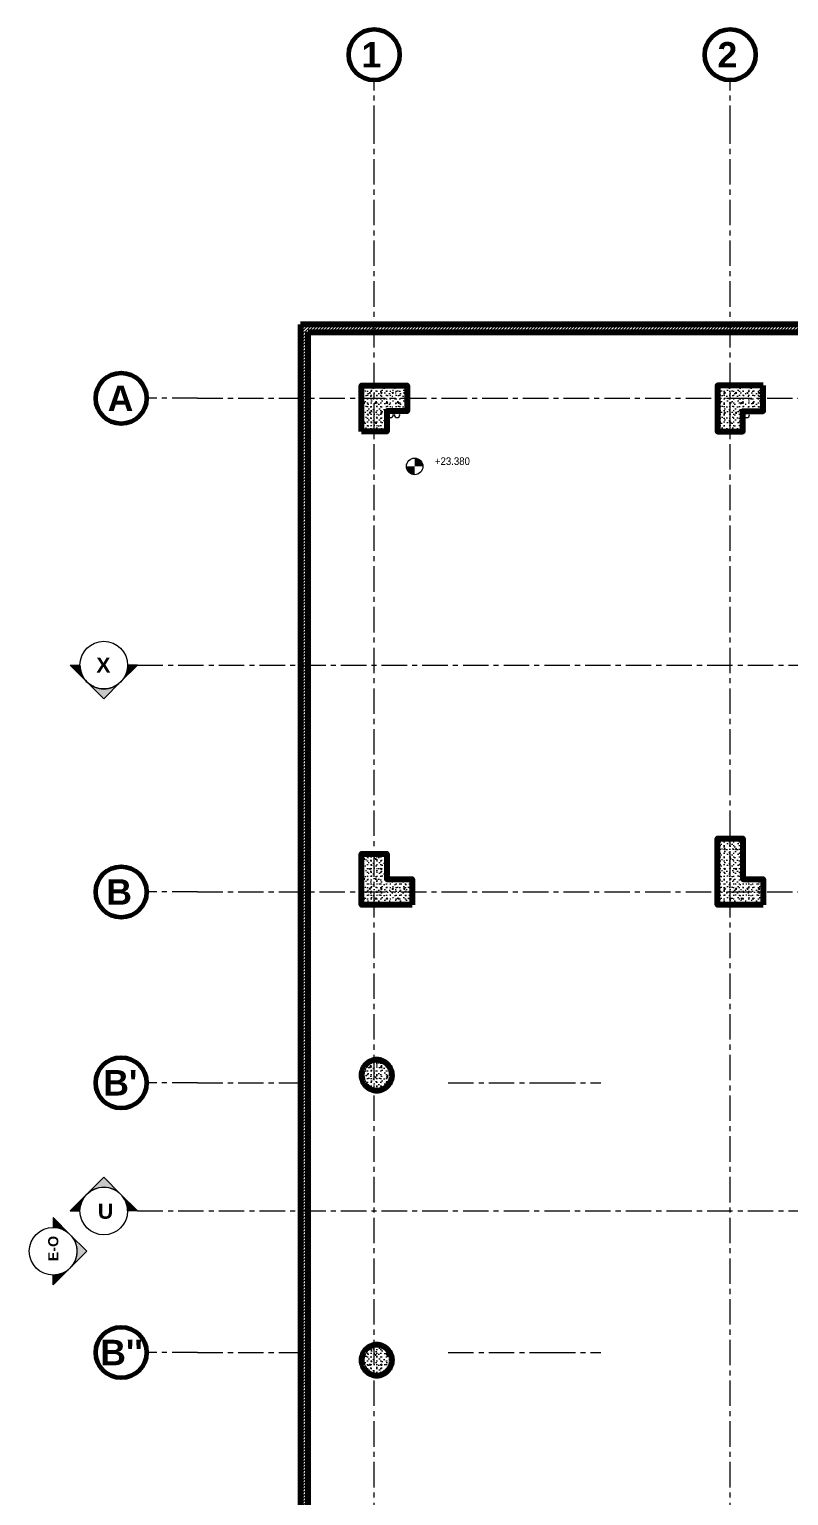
# Model space of a CAD drawing. Header units: inches. Extents: x -19 to 5698, y -728 to 92.
# Drawn here: x 465.04 to 479.97, y 18.09 to 46.9 of the extents above; entities that cross this region are included whole.
import ezdxf

# ---------------------------------------------------------------- set-up
doc = ezdxf.new("R2010")
doc.units = ezdxf.units.IN
doc.header["$MEASUREMENT"] = 0
doc.set_wipeout_variables(frame=1)
doc.linetypes.add('Punto & Raya', pattern=[0.65, 0.5, -0.075, 0, -0.075])
doc.linetypes.add('Wipeout_Contour', pattern=[1, 0, -1])
doc.layers.get('0').update_dxf_attribs({"color": 61})
for name, color, linetype in [('02 _ ARQ _ ALB _ Ejes Generales', 251, 'Continuous'), ('02 _ ARQ _ ZON _ Espacio.3D', 7, 'Continuous'), ('08 _ STR _ EXT _ 06 Columnas', 7, 'Continuous'), ('08 _ STR _ EXT _ 07 Losa Aligerada', 7, 'Continuous'), ('Estructura - 04 MURO', 7, 'Continuous'), ('Marcador - Alzados', 7, 'Continuous'), ('Marcador - Secciones', 7, 'Continuous'), ('MEP - HVAC', 7, 'Continuous')]:
    doc.layers.add(name, color=color, linetype=linetype)
doc.styles.add('Estilo_Generado_1', font='swisseb.ttf')
doc.styles.add('Estilo_Generado_4', font='swisse.ttf')
pattern_1 = [(45, (462.50009, 3e-08), (-0.030052038, 0.030052038), [])]
pattern_2 = [(0, (462.5001, 3e-08), (0, 0.3897114), [0.024375, -0.200625]), (0, (462.6126, 0.19486), (0, 0.3897114), [0.024375, -0.200625]), (60, (462.5001, 3e-08), (-0.3375, 0.1948557), [0.024375, -0.200625]), (60, (462.7251, 3e-08), (-0.3375, 0.1948557), [0.024375, -0.200625]), (120, (462.52447, 3e-08), (0.3375, 0.1948557), [0.024375, -0.200625]), (120, (462.74947, 3e-08), (0.3375, 0.1948557), [0.024375, -0.200625]), (0, (462.50009, 0.0375), (0, 0.075), [0, -0.075, 0, -0.1125]), (45, (462.53759, 0.0375), (-0.05303301, 0.05303301), [0, -0.05625, 0, -0.09375])]

msp = doc.modelspace()

# ---------------------------------------------------------------- hatches: boundary and pattern name
at = {"linetype": 'Continuous', "lineweight": 13}
for points in [[(472.6152, 38.3118), (472.7777, 38.3118), (472.7653, 38.374), (472.7301, 38.4267), (472.6774, 38.4619), (472.6152, 38.4743)], [(472.6152, 38.3118), (472.4527, 38.3118), (472.465, 38.2496), (472.5003, 38.1969), (472.553, 38.1616), (472.6152, 38.1493)]]:
    msp.add_hatch(color=7, dxfattribs=at).paths.add_polyline_path(points)
at = {"layer": '08 _ STR _ EXT _ 06 Columnas', "linetype": 'Continuous', "lineweight": 9}
h = msp.add_hatch(dxfattribs=at)
h.set_pattern_fill('HORMIGÓN_EN_MASA_0002', style=0, pattern_type=2)
h.set_pattern_definition(pattern_2)
h.paths.add_polyline_path([(471.5701, 39), (472.0701, 39), (472.0701, 39.4), (472.4701, 39.4), (472.4701, 39.9), (471.5701, 39.9)])
h = msp.add_hatch(dxfattribs=at)
h.set_pattern_fill('HORMIGÓN_EN_MASA_0002', style=0, pattern_type=2)
h.set_pattern_definition(pattern_2)
h.paths.add_polyline_path([(479.47, 39.9), (478.57, 39.9), (478.57, 39), (479.07, 39), (479.07, 39.4), (479.47, 39.4)])
h = msp.add_hatch(dxfattribs=at)
h.set_pattern_fill('HORMIGÓN_EN_MASA_0002', style=0, pattern_type=2)
h.set_pattern_definition(pattern_2)
h.paths.add_polyline_path([(479.4701, 29.7), (479.4701, 30.1999), (479.0701, 30.2), (479.0701, 31.0001), (478.5701, 31.0002), (478.5701, 29.7)])
h = msp.add_hatch(dxfattribs=at)
h.set_pattern_fill('HORMIGÓN_EN_MASA_0002', style=0, pattern_type=2)
h.set_pattern_definition(pattern_2)
h.paths.add_polyline_path([(472.5701, 29.7), (472.5701, 30.2), (472.0701, 30.2), (472.0701, 30.7), (471.5701, 30.7), (471.5701, 29.7)])
h = msp.add_hatch(dxfattribs=at)
h.set_pattern_fill('HORMIGÓN_EN_MASA_0002', style=0, pattern_type=2)
h.set_pattern_definition(pattern_2)
h.paths.add_polyline_path([(471.571, 26.3497, 0.4142136), (471.871, 26.0497, 0.4142136), (472.171, 26.3497, 0.4142136), (471.871, 26.6497, 0.4142136)])
h = msp.add_hatch(dxfattribs=at)
h.set_pattern_fill('HORMIGÓN_EN_MASA_0002', style=0, pattern_type=2)
h.set_pattern_definition(pattern_2)
h.paths.add_polyline_path([(471.571, 20.7503, 0.4142136), (471.871, 20.4503, 0.4142136), (472.171, 20.7503, 0.4142136), (471.871, 21.0503, 0.4142136)])
at = {"layer": 'Marcador - Alzados', "linetype": 'Continuous', "lineweight": 13}
for points in [[(465.508, 23.553), (465.508, 23.359, -0.1989124), (465.8392, 23.2218)], [(465.8392, 23.2218, -0.4142136), (465.8392, 22.5593), (466.1705, 22.8905)], [(465.508, 22.228), (465.8392, 22.5593, -0.1989124), (465.508, 22.4221)]]:
    msp.add_hatch(color=7, dxfattribs=at).paths.add_polyline_path(points)
at = {"layer": 'Marcador - Secciones', "linetype": 'Continuous', "lineweight": 13}
for points in [[(465.8417, 34.4067), (466.173, 34.0755, -0.1989124), (466.0358, 34.4067)], [(467.1667, 34.4067), (466.9727, 34.4067, -0.1989124), (466.8355, 34.0755)], [(466.173, 34.0755), (466.5042, 33.7442), (466.8355, 34.0755, -0.4142136)], [(466.173, 24.0128, -0.4142136), (466.8355, 24.0128), (466.5042, 24.344)], [(465.8417, 23.6815), (466.0358, 23.6815, -0.1989124), (466.173, 24.0128)], [(467.1667, 23.6815), (466.8355, 24.0128, -0.1989124), (466.9727, 23.6815)]]:
    msp.add_hatch(color=7, dxfattribs=at).paths.add_polyline_path(points)

# ---------------------------------------------------------------- linework, layer by layer
at = {"color": 7, "linetype": 'Continuous', "lineweight": 13}
msp.add_circle((472.6152, 38.3118), 0.1625, dxfattribs=at)
at = {"layer": '02 _ ARQ _ ALB _ Ejes Generales', "color": 251, "linetype": 'Punto & Raya', "lineweight": 13, "true_color": 0x636466}
for p, q in [((471.8201, 44.9), (471.8201, 45.9)), ((478.8201, 44.9), (478.8201, 45.9)), ((468.3455, 39.65), (467.3455, 39.65)), ((468.3455, 29.95), (467.3455, 29.95)), ((468.3455, 26.2), (467.3455, 26.2)), ((473.275, 26.2), (475.275, 26.2)), ((475.275, 26.2), (476.275, 26.2)), ((468.3455, 20.9), (467.3455, 20.9)), ((473.275, 20.9), (475.275, 20.9)), ((475.275, 20.9), (476.275, 20.9))]:
    msp.add_line(p, q, dxfattribs=at)
at = {"layer": '02 _ ARQ _ ALB _ Ejes Generales', "color": 7, "linetype": 'Continuous', "lineweight": 60}
for centre in [(471.8201, 46.4), (478.8201, 46.4), (466.8455, 39.65), (466.8455, 29.95), (466.8455, 26.2), (466.8455, 20.9)]:
    msp.add_circle(centre, 0.5, dxfattribs=at)
at = {"layer": '02 _ ARQ _ ZON _ Espacio.3D', "color": 254, "linetype": 'Continuous', "lineweight": 0, "flags": 128}
msp.add_lwpolyline([(515.2701, 40.25), (494.7415, 40.25), (494.7415, 40.95), (470.5201, 40.95), (470.5201, 6.15), (485.8904, 6.15), (485.8904, 7.2957), (486.6987, 7.2957), (486.6987, 6.85), (515.2701, 6.85)], dxfattribs=at)
at = {"layer": '08 _ STR _ EXT _ 06 Columnas', "color": 7, "linetype": 'Continuous', "lineweight": 80, "flags": 128}
for points in [[(471.5701, 39), (471.5701, 39.9), (472.4701, 39.9), (472.4701, 39.4), (472.0701, 39.4), (472.0701, 39)], [(479.47, 39.9), (478.57, 39.9), (478.57, 39), (479.07, 39), (479.07, 39.4), (479.47, 39.4)], [(479.4701, 29.7), (478.5701, 29.7), (478.5701, 31.0002), (479.0701, 31.0001), (479.0701, 30.2), (479.4701, 30.1999)], [(472.5701, 29.7), (471.5701, 29.7), (471.5701, 30.7), (472.0701, 30.7), (472.0701, 30.2), (472.5701, 30.2)]]:
    msp.add_lwpolyline(points, close=True, dxfattribs=at)
for points in [[(471.571, 26.3497, 0.4142136), (471.871, 26.0497, 0.4142136), (472.171, 26.3497, 0.4142136), (471.871, 26.6497, 0.4142136)], [(471.571, 20.7503, 0.4142136), (471.871, 20.4503, 0.4142136), (472.171, 20.7503, 0.4142136), (471.871, 21.0503, 0.4142136)]]:
    msp.add_lwpolyline(points, format="xyb", close=True, dxfattribs=at)
at = {"layer": '08 _ STR _ EXT _ 07 Losa Aligerada', "color": 7, "linetype": 'Continuous', "lineweight": 18, "flags": 128}
msp.add_lwpolyline([(496.03, 41.1), (470.3701, 41.1), (470.3701, 6.0005), (487.2752, 6.0005), (486.4669, 6.1505), (485.8904, 6.1505), (485.8904, 6.85), (486.4669, 6.85), (487.2752, 6.7), (515.4201, 6.7)], dxfattribs=at)
at = {"layer": 'Marcador - Alzados', "color": 7, "linetype": 'Continuous', "lineweight": 13, "flags": 128}
for points in [[(465.508, 23.553), (465.508, 23.359, -0.1989124), (465.8392, 23.2218)], [(465.8392, 23.2218, -0.4142136), (465.8392, 22.5593), (466.1705, 22.8905)], [(465.508, 22.228), (465.508, 22.4221, 0.1989124), (465.8392, 22.5593)]]:
    msp.add_lwpolyline(points, format="xyb", close=True, dxfattribs=at)
at = {"layer": 'Marcador - Alzados', "color": 7, "linetype": 'Continuous', "lineweight": 13}
msp.add_circle((465.508, 22.8905), 0.4685, dxfattribs=at)
at = {"layer": 'Marcador - Secciones', "color": 7, "linetype": 'Continuous', "lineweight": 13, "flags": 128}
for points in [[(465.8417, 34.4067), (466.0358, 34.4067, 0.1989124), (466.173, 34.0755)], [(467.1667, 34.4067), (466.9727, 34.4067, -0.1989124), (466.8355, 34.0755)], [(466.173, 34.0755, 0.4142136), (466.8355, 34.0755), (466.5042, 33.7442)], [(466.173, 24.0128, -0.4142136), (466.8355, 24.0128), (466.5042, 24.344)], [(465.8417, 23.6815), (466.0358, 23.6815, -0.1989124), (466.173, 24.0128)], [(467.1667, 23.6815), (466.9727, 23.6815, 0.1989124), (466.8355, 24.0128)]]:
    msp.add_lwpolyline(points, format="xyb", close=True, dxfattribs=at)
at = {"layer": 'Marcador - Secciones', "color": 7, "linetype": 'Continuous', "lineweight": 13}
for centre in [(466.5042, 34.4067), (466.5042, 23.6815)]:
    msp.add_circle(centre, 0.4685, dxfattribs=at)
at = {"layer": 'MEP - HVAC', "color": 7, "linetype": 'Continuous', "lineweight": 13, "flags": 128}
for points in [[(472.1991, 39.325, 1), (472.0911, 39.325, 1)], [(472.3241, 39.325, 1), (472.2161, 39.325, 1)], [(479.1451, 39.271, 1), (479.1451, 39.379, 1)]]:
    msp.add_lwpolyline(points, format="xyb", close=True, dxfattribs=at)

# ---------------------------------------------------------------- texts
at = {"color": 7, "lineweight": 13, "insert": (473.0152, 38.3379), "char_height": 0.15, "attachment_point": 7, "style": 'Estilo_Generado_4'}
msp.add_mtext('\\A1;{\\W0.900000x;\\pql;\\fSwis721 Ex BT|b0|i0|c0|p34;+23.380}', dxfattribs=at)
at = {"layer": '02 _ ARQ _ ALB _ Ejes Generales', "color": 7, "lineweight": 30, "char_height": 0.5, "attachment_point": 1, "style": 'Estilo_Generado_1'}
for s, insert in [('\\A1;{\\pql;\\pt0;\\fSwis721 Ex BT|b1|i0|c0|p34;1}', (471.5709, 46.65)), ('\\A1;{\\pql;\\pt0;\\fSwis721 Ex BT|b1|i0|c0|p34;2}', (478.5709, 46.65)), ('\\A1;{\\pql;\\pt0;\\fSwis721 Ex BT|b1|i0|c0|p34;A}', (466.5803, 39.9)), ('\\A1;{\\pql;\\pt0;\\fSwis721 Ex BT|b1|i0|c0|p34;B}', (466.5529, 30.2)), ("\\A1;{\\pql;\\pt0;\\fSwis721 Ex BT|b1|i0|c0|p34;B'}", (466.4935, 26.45)), ("\\A1;{\\pql;\\pt0;\\fSwis721 Ex BT|b1|i0|c0|p34;B''}", (466.4341, 21.15))]:
    msp.add_mtext(s, dxfattribs=dict(at, insert=insert))
at = {"layer": 'Marcador - Alzados', "color": 5, "lineweight": 35, "insert": (465.6132, 23.1922), "char_height": 0.2, "attachment_point": 9, "rotation": 90, "style": 'Estilo_Generado_1'}
msp.add_mtext('\\A1;{\\pqr;\\pt0;\\fSwis721 Ex BT|b1|i0|c0|p34;E-O}', dxfattribs=at)
at = {"layer": 'Marcador - Secciones', "color": 5, "lineweight": 25, "char_height": 0.3, "style": 'Estilo_Generado_1'}
for s, insert, attachment_point in [('\\A1;{\\pql;\\pt0;\\fSwis721 Ex BT|b1|i0|c0|p34;X}', (466.3561, 34.2567), 7), ('\\A1;{\\pqr;\\pt0;\\fSwis721 Ex BT|b1|i0|c0|p34;U}', (466.6894, 23.5237), 9)]:
    msp.add_mtext(s, dxfattribs=dict(at, insert=insert, attachment_point=attachment_point))

# ---------------------------------------------------------------- next in the draw order: wipeouts: each hides what was drawn before it
at = {"color": 254, "linetype": 'Wipeout_Contour', "lineweight": 0, "ltscale": 12085.766337}
msp.add_wipeout([(470.5201, 40.95), (470.3701, 41.1), (470.3701, 40.95)], dxfattribs=at).dxf.layer = 'Estructura - 04 MURO'

# ---------------------------------------------------------------- next in the draw order: hatches: boundary and pattern name
at = {"layer": 'Estructura - 04 MURO', "linetype": 'Continuous', "lineweight": 5}
h = msp.add_hatch(dxfattribs=at)
h.set_pattern_fill('LADRILLO_COMÚN_0002', color=250, style=0, pattern_type=2)
h.set_pattern_definition(pattern_1)
h.paths.add_polyline_path([(470.5201, 40.95), (470.3701, 41.1), (470.3701, 40.95)])

# ---------------------------------------------------------------- next in the draw order: wipeouts: each hides what was drawn before it
at = {"color": 254, "linetype": 'Wipeout_Contour', "lineweight": 0, "ltscale": 16163.496839}
msp.add_wipeout([(470.5201, 40.95), (495.2217, 40.95), (495.2217, 41.1), (470.5201, 41.1)], dxfattribs=at).dxf.layer = 'Estructura - 04 MURO'

# ---------------------------------------------------------------- next in the draw order: hatches: boundary and pattern name
at = {"layer": 'Estructura - 04 MURO', "linetype": 'Continuous', "lineweight": 5}
h = msp.add_hatch(dxfattribs=at)
h.set_pattern_fill('LADRILLO_COMÚN_0002', color=250, style=0, pattern_type=2)
h.set_pattern_definition(pattern_1)
h.paths.add_polyline_path([(470.5201, 40.95), (495.2217, 40.95), (495.2217, 41.1), (470.5201, 41.1)])

# ---------------------------------------------------------------- next in the draw order: linework, layer by layer
at = {"layer": '02 _ ARQ _ ALB _ Ejes Generales', "color": 251, "linetype": 'Punto & Raya', "lineweight": 13, "true_color": 0x636466}
for p, q in [((471.8201, 3.05), (471.8201, 44.9)), ((478.8201, 3.05), (478.8201, 44.9))]:
    msp.add_line(p, q, dxfattribs=at)

# ---------------------------------------------------------------- next in the draw order: wipeouts: each hides what was drawn before it
at = {"color": 254, "linetype": 'Wipeout_Contour', "lineweight": 0, "ltscale": 12084.928093}
msp.add_wipeout([(470.5201, 41.1), (470.3701, 41.1), (470.5201, 40.95)], dxfattribs=at).dxf.layer = 'Estructura - 04 MURO'

# ---------------------------------------------------------------- next in the draw order: hatches: boundary and pattern name
at = {"layer": 'Estructura - 04 MURO', "linetype": 'Continuous', "lineweight": 5}
h = msp.add_hatch(dxfattribs=at)
h.set_pattern_fill('LADRILLO_COMÚN_0002', color=250, style=0, pattern_type=2)
h.set_pattern_definition(pattern_1)
h.paths.add_polyline_path([(470.5201, 41.1), (470.3701, 41.1), (470.5201, 40.95)])

# ---------------------------------------------------------------- next in the draw order: linework, layer by layer
at = {"layer": 'Estructura - 04 MURO', "color": 7, "linetype": 'Continuous', "lineweight": 80, "flags": 128}
for points in [[(470.3701, 41.1), (470.3701, 40.95)], [(495.2217, 41.1), (470.3701, 41.1)], [(470.5201, 40.95), (495.2217, 40.95)]]:
    msp.add_lwpolyline(points, dxfattribs=at)

# ---------------------------------------------------------------- next in the draw order: wipeouts: each hides what was drawn before it
at = {"color": 254, "linetype": 'Wipeout_Contour', "lineweight": 0, "ltscale": 16113.38631}
msp.add_wipeout([(470.5201, 6.1505), (470.5201, 40.95), (470.3701, 40.95), (470.3701, 6.1505)], dxfattribs=at).dxf.layer = 'Estructura - 04 MURO'

# ---------------------------------------------------------------- next in the draw order: hatches: boundary and pattern name
at = {"layer": 'Estructura - 04 MURO', "linetype": 'Continuous', "lineweight": 5}
h = msp.add_hatch(dxfattribs=at)
h.set_pattern_fill('LADRILLO_COMÚN_0002', color=250, style=0, pattern_type=2)
h.set_pattern_definition(pattern_1)
h.paths.add_polyline_path([(470.5201, 6.1505), (470.5201, 40.95), (470.3701, 40.95), (470.3701, 6.1505)])

# ---------------------------------------------------------------- next in the draw order: linework, layer by layer
at = {"layer": '02 _ ARQ _ ALB _ Ejes Generales', "color": 251, "linetype": 'Punto & Raya', "lineweight": 13, "true_color": 0x636466}
for p, q in [((468.3455, 39.65), (517.0701, 39.65)), ((468.3455, 29.95), (517.0701, 29.95)), ((468.3455, 26.2), (470.3455, 26.2)), ((468.3455, 20.9), (470.3455, 20.9))]:
    msp.add_line(p, q, dxfattribs=at)
at = {"layer": 'Estructura - 04 MURO', "color": 7, "linetype": 'Continuous', "lineweight": 80, "flags": 128}
for points in [[(470.3701, 40.95), (470.3701, 6.0005)], [(470.5201, 6.1505), (470.5201, 40.95)]]:
    msp.add_lwpolyline(points, dxfattribs=at)
at = {"layer": 'Marcador - Secciones', "color": 251, "linetype": 'Punto & Raya', "lineweight": 13, "true_color": 0x636466}
for p, q in [((467.1667, 34.4067), (518.4403, 34.4067)), ((467.1667, 23.6815), (491.4527, 23.6815))]:
    msp.add_line(p, q, dxfattribs=at)

doc.saveas('drawing.dxf')
